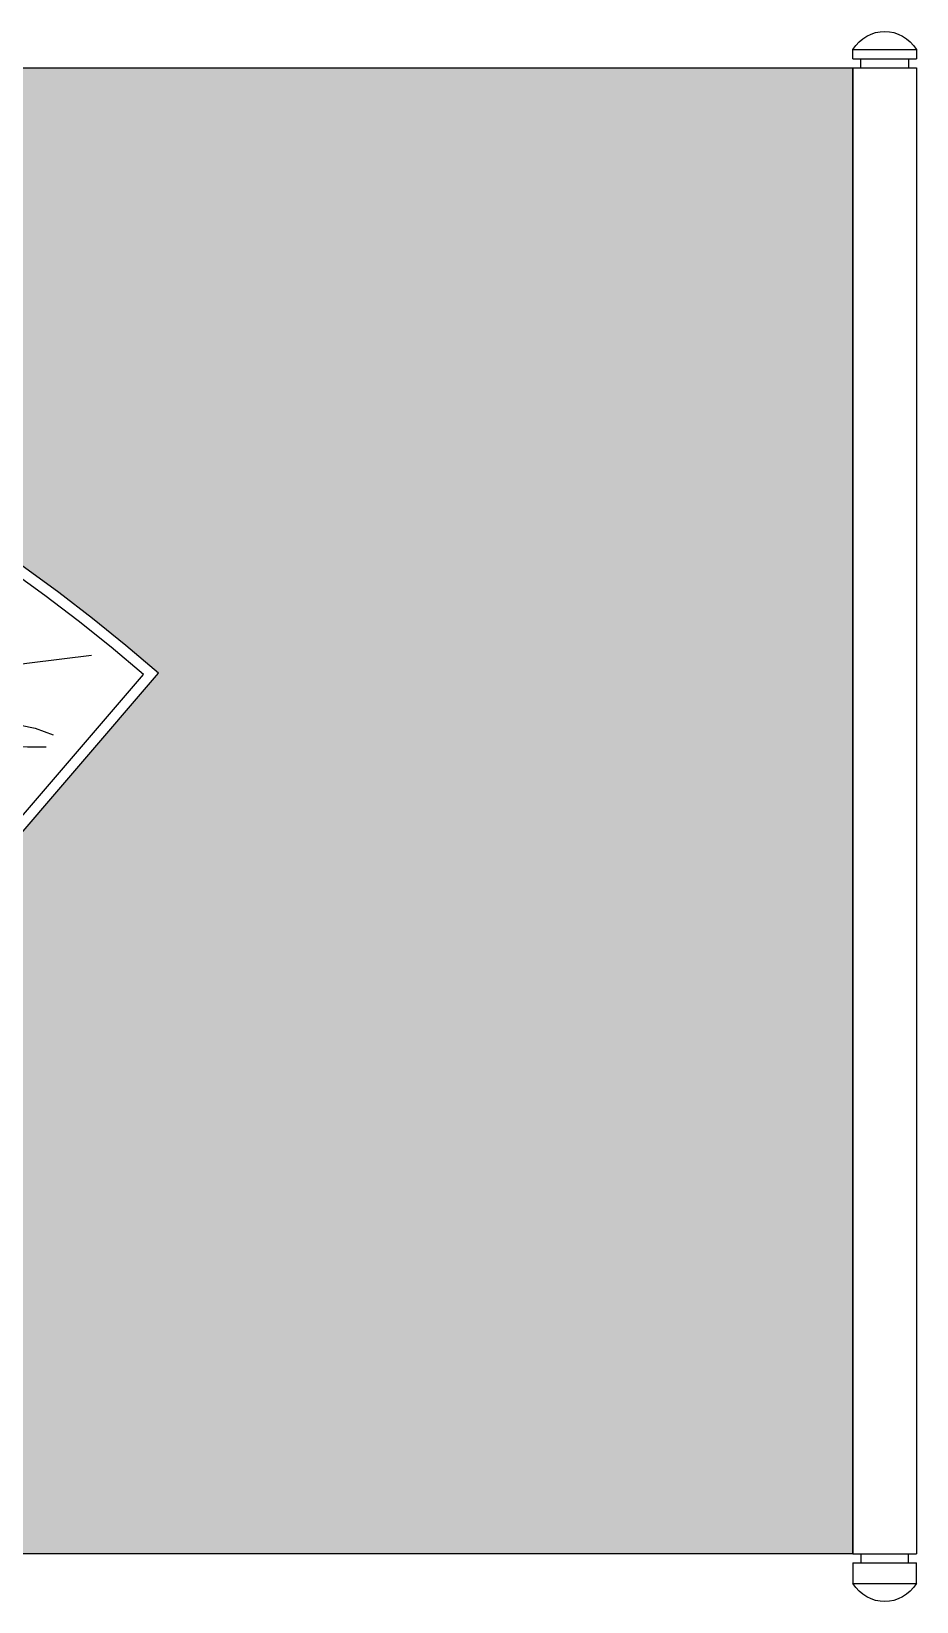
# Model space of a CAD drawing. Header units: millimetres. Extents: x 553 to 2413, y 347 to 1087.
# Drawn here: x 1996 to 2413, y 347 to 1087 of the extents above; entities that cross this region are included whole.
import ezdxf

# ---------------------------------------------------------------- set-up
doc = ezdxf.new("R2010")
doc.units = ezdxf.units.MM
for name, color, linetype in [('3', 3, 'Continuous'), ('4', 4, 'Continuous'), ('7', 7, 'Continuous'), ('BH', 3, 'Continuous')]:
    doc.layers.add(name, color=color, linetype=linetype)

# ---------------------------------------------------------------- blocks, each defined once
blk = doc.blocks.new('A$C4AE7143D')
at = {"layer": 'BH'}
h = blk.add_hatch(dxfattribs=at)
h.set_pattern_fill('ESCHER', color=256, scale=50, style=0)
h.set_pattern_definition([(59.99999999999999, (-633.880262494079, -419.952057829667), (-59.99999997655987, -1.353315237651032e-08), [55.00000000000001, -5]), (180, (-633.880262494079, -419.952057829667), (29.99999999999999, -51.9615242), [55.00000000000001, -5]), (300.0000000000001, (-633.880262494079, -419.952057829667), (59.99999997655987, -1.353315237651032e-08), [55.00000000000001, -5]), (59.99999999999999, (-628.880262494079, -419.952057829667), (-59.99999997655987, -1.353315237651032e-08), [10, -50]), (300.0000000000001, (-628.880262494079, -419.952057829667), (59.99999997655987, -1.353315237651032e-08), [10, -50]), (59.99999999999999, (-636.380262494079, -415.621930829667), (-59.99999997655987, -1.353315237651032e-08), [10, -50]), (180, (-636.380262494079, -415.621930829667), (29.99999999999999, -51.9615242), [10, -50]), (300.0000000000001, (-636.380262494079, -424.282184829667), (59.99999997655987, -1.353315237651032e-08), [10, -50]), (180, (-636.380262494079, -424.282184829667), (29.99999999999999, -51.9615242), [10, -50]), (59.99999999999999, (-653.880262494079, -419.952057829667), (-59.99999997655987, -1.353315237651032e-08), [10, -50]), (300.0000000000001, (-653.880262494079, -419.952057829667), (59.99999997655987, -1.353315237651032e-08), [10, -50]), (59.99999999999999, (-623.880262494079, -437.272565879667), (-59.99999997655987, -1.353315237651032e-08), [10, -50]), (180, (-623.880262494079, -437.272565879667), (29.99999999999999, -51.9615242), [10, -50]), (300.0000000000001, (-623.880262494079, -402.631549779667), (59.99999997655987, -1.353315237651032e-08), [10, -50]), (180, (-623.880262494079, -402.631549779667), (29.99999999999999, -51.9615242), [10, -50]), (0, (-623.880262494079, -411.291803779667), (-30, 51.9615242), [35, -25]), (0, (-623.880262494079, -428.6123118796669), (-30, 51.9615242), [35, -25]), (120, (-631.380262494079, -406.961676779667), (-59.99999997655987, 1.353317458097081e-08), [34.99999999999998, -24.99999999999999]), (120, (-646.380262494079, -415.621930829667), (-59.99999997655987, 1.353317458097081e-08), [34.99999999999998, -24.99999999999999]), (240, (-646.380262494079, -424.282184829667), (29.99999997655985, -51.96152421353317), [35, -25]), (240, (-631.380262494079, -432.942438879667), (29.99999997655985, -51.96152421353317), [35, -25])])
edge = h.paths.add_edge_path(flags=16)
edge.add_arc((933.2072059118464, -219.8797746414992), 409.8662078151127, 48.69815733620368, 131.3018426637964, ccw=False)
edge.add_line((1203.729489376032, 88.02930683883562), (1503.113609899667, 437.2913675979599))
edge.add_arc((933.2072059118464, -219.8797746414984), 869.8662078151118, 49.06779322795388, 130.9322067720461)
edge.add_line((363.300801924026, 437.2913675979602), (662.68492244766, 88.02930683883574))
h.paths.add_polyline_path([(1830.000001249088, 722.4938270611856), (1830.000001249088, 22.49382706118558), (30.0000012490882, 22.49382706118558), (30.0000012490882, 722.4938270611856)])
at = {"layer": '3'}
for points in [[(1346.479310473343, 424.0172688354073), (1376.707914990661, 430.9854093006038), (1394.845080912632, 435.1662938783345), (1406.006411111374, 437.4890083621093), (1442.280737602683, 442.134434343531), (1471.579233723396, 445.8507775175705)], [(1289.277484841298, 422.6236401451426), (1308.809814696335, 424.9463531358534), (1336.713144207666, 424.4818117321622), (1348.339532619186, 422.1590972483875), (1366.9417514013, 420.7654685581228), (1382.753636964651, 419.3718413609216), (1427.398963112254, 413.7973280929263), (1438.095240450853, 412.8682422994164), (1445.071070821447, 411.4746151022155), (1453.442070477742, 408.2228148249309)]]:
    blk.add_lwpolyline(points, dxfattribs=at)
at = {"layer": '4'}
blk.add_lwpolyline([(1830.000001249088, 722.4938270611856), (1830.000001249088, 22.49382706118558), (30.0000012490882, 22.49382706118558), (30.0000012490882, 722.4938270611856)], close=True, dxfattribs=at)
at = {"layer": '7'}
for p, q in [((1830.000001249088, 726.7795413468998), (1830.000001249088, 731.065255632614)), ((1830.000001249088, 731.065255632614), (1860.000001249088, 731.065255632614)), ((1830.000001249088, 726.7795413468998), (1860.000001249088, 726.7795413468998)), ((1833.750001249088, 722.4938270611856), (1833.750001249088, 726.7795413469003)), ((1856.250001249088, 726.7795413469003), (1856.250001249088, 722.4938270611856)), ((1860.000001249088, 731.065255632614), (1860.000001249088, 726.7795413468998)), ((1830.000001249088, 22.49382706118558), (1830.000001249088, 722.4938270611856)), ((1830.000001249088, 722.4938270611856), (1860.000001249088, 722.4938270611856)), ((1860.000001249088, 722.4938270611856), (1860.000001249088, 22.49382706118558)), ((1830.000001249088, 22.49382706118604), (1860.000001249088, 22.49382706118604)), ((1833.750001249088, 22.49382706118604), (1833.750001249088, 18.20811277547136)), ((1856.250001249088, 18.20811277547136), (1856.250001249088, 22.49382706118604)), ((1830.000001249088, 18.20811277547136), (1830.000001249088, 8.5714281262658)), ((1830.000001249088, 18.20811277547136), (1860.000001249088, 18.20811277547136)), ((1860.000001249088, 8.5714281262658), (1860.000001249088, 18.20811277547136)), ((1830.000001249088, 8.5714281262658), (1860.000001249088, 8.5714281262658))]:
    blk.add_line(p, q, dxfattribs=at)
for points in [[(662.68492244766, 88.02930683883574, -0.3768899368627258), (1203.729489376032, 88.02930683883574), (1503.113609899667, 437.2913675979599, 0.3732105203369479), (363.300801924026, 437.2913675979599)], [(663.2072059118464, 95.10271754956216, -0.3699396874964852), (1203.207205911845, 95.10271754956216), (1496.072707394548, 436.7601454525498, 0.3699396874964852), (370.3417044291436, 436.7601454525498)]]:
    blk.add_lwpolyline(points, format="xyb", close=True, dxfattribs=at)
blk.add_lwpolyline([(1246.492380839539, 400.3255885662246), (1260.444046933362, 404.0419302472002), (1279.9763767884, 407.758271928176), (1291.137706987141, 409.1519006184408), (1313.925425597404, 408.2228148249309), (1355.315362989781, 407.758271928176), (1364.151418182536, 406.8291876277299), (1441.350629206077, 402.6483030499993), (1450.186681722516, 402.6483030499993)], dxfattribs=at)
at = {"layer": '7', "extrusion": (0, 0, -1)}
for centre, major_axis, ratio, start_param, end_param in [((1845.000001249088, 718.2081127754709), (-1.061077152068542e-12, 21.42857142857156), 0.8750000000000103, -0.9272952180015318, 0.9272952180016452), ((1845.000001249088, 21.42857098340937), (1.0540033043878e-12, 21.42857142857201), 0.8749999999999815, 2.214297435588132, 4.068887871591341)]:
    blk.add_ellipse(centre, major_axis=major_axis, ratio=ratio, start_param=start_param, end_param=end_param, dxfattribs=at)

msp = doc.modelspace()

# ---------------------------------------------------------------- block references
msp.add_blockref('A$C4AE7143D', (553.0481250856856, 347.2115361109447))

doc.saveas('drawing.dxf')
